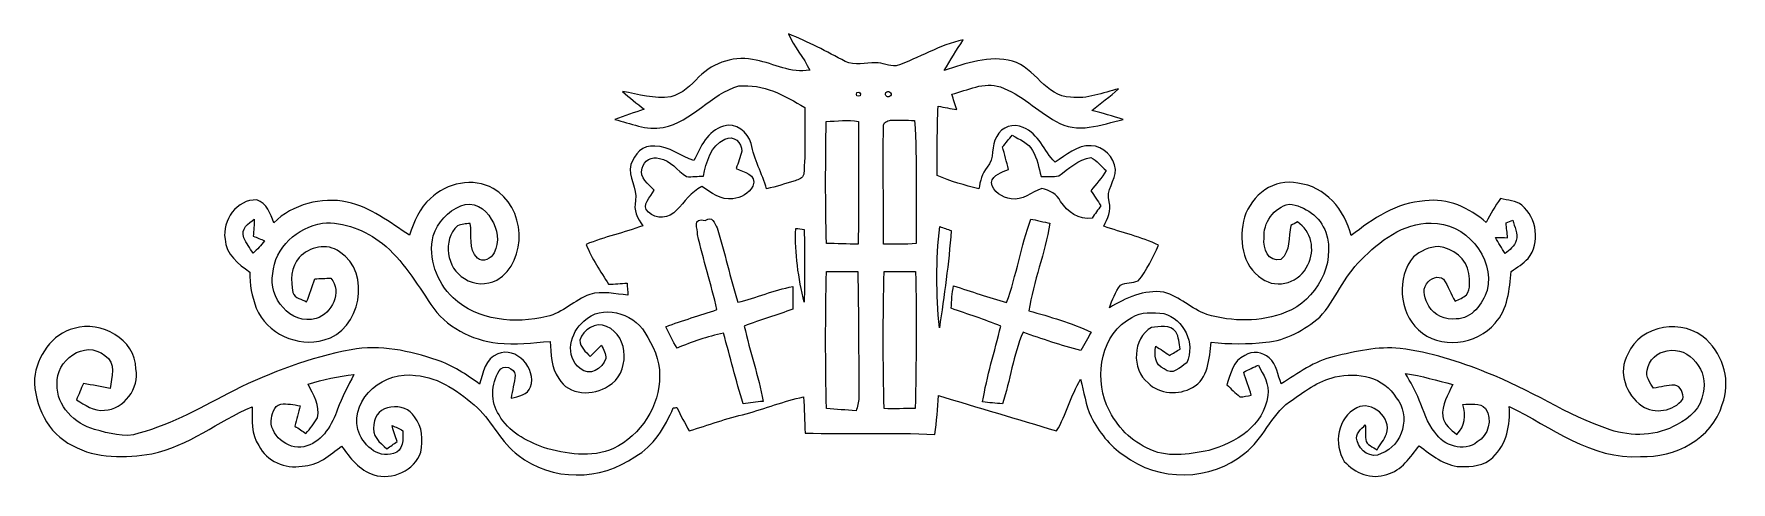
# Model space of a CAD drawing. Header units: centimetres. Extents: x -15.4 to 15.7, y -4.8 to 3.4.
import ezdxf

# ---------------------------------------------------------------- set-up
doc = ezdxf.new("R2010")
doc.units = ezdxf.units.CM
doc.header["$MEASUREMENT"] = 0
doc.layers.add('Layer 1', color=7, linetype='Continuous')

msp = doc.modelspace()

# ---------------------------------------------------------------- linework, layer by layer
at = {"layer": 'Layer 1', "color": 251}
for points, knots in [([(-1.58468, 3.41842), (-1.22273, 3.28119), (-0.88583, 3.08963), (-0.54151, 2.91465), (-0.54151, 2.91465), (-0.3683, 2.82152), (-0.16969, 2.90019), (0.01482, 2.88749), (0.01482, 2.88749), (0.14358, 2.89172), (0.26353, 2.82293), (0.39158, 2.83034), (0.39158, 2.83034), (0.80786, 2.97251), (1.18745, 3.21698), (1.62101, 3.30941), (1.62101, 3.30941), (1.5053, 3.12138), (1.38359, 2.93688), (1.27317, 2.74532), (1.27317, 2.74532), (1.67287, 2.87584), (2.10397, 3.03459), (2.5273, 2.91818), (2.5273, 2.91818), (2.94711, 2.80211), (3.12879, 2.26307), (3.59481, 2.25601), (3.59481, 2.25601), (3.89678, 2.21544), (4.18606, 2.33927), (4.47357, 2.40806), (4.47357, 2.40806), (4.31835, 2.2673), (4.1462, 2.14736), (3.98498, 2.01436), (3.98498, 2.01436), (4.17654, 1.96003), (4.36845, 1.90853), (4.5593, 1.84891), (4.5593, 1.84891), (4.16384, 1.7526), (3.7084, 1.57268), (3.32669, 1.81081), (3.32669, 1.81081), (2.97886, 2.00836), (2.68746, 2.30752), (2.30576, 2.44475), (2.30576, 2.44475), (2.00413, 2.54776), (1.70286, 2.38231), (1.41464, 2.31105), (1.41464, 2.31105), (1.44321, 2.2165), (1.47461, 2.12266), (1.50495, 2.02847), (1.50495, 2.02847), (1.38889, 2.04823), (1.27564, 2.06939), (1.16064, 2.09021), (1.16064, 2.09021), (1.14512, 1.66582), (1.14512, 1.24107), (1.14229, 0.81598), (1.14229, 0.81598), (1.39065, 0.71085), (1.65135, 0.63853), (1.9117, 0.57009), (1.9117, 0.57009), (1.93111, 0.71402), (1.97026, 0.8576), (2.06551, 0.97155), (2.06551, 0.97155), (2.20698, 1.12854), (2.12266, 1.36454), (2.2419, 1.53388), (2.2419, 1.53388), (2.32163, 1.71344), (2.55411, 1.78647), (2.72521, 1.70109), (2.72521, 1.70109), (3.01202, 1.58503), (3.10056, 1.26647), (3.3087, 1.06362), (3.3087, 1.06362), (3.51614, 1.18428), (3.70981, 1.3843), (3.96946, 1.36172), (3.96946, 1.36172), (4.20158, 1.36701), (4.39385, 1.15111), (4.41748, 0.92992), (4.41748, 0.92992), (4.42489, 0.72073), (4.23157, 0.54998), (4.30389, 0.33408), (4.30389, 0.33408), (4.35187, 0.17321), (4.26685, 0.02787), (4.20229, -0.11218), (4.20229, -0.11218), (4.53672, -0.23319), (4.8895, -0.30762), (5.21088, -0.4639), (5.21088, -0.4639), (5.09658, -0.68756), (4.99886, -0.92639), (4.83447, -1.11972), (4.83447, -1.11972), (4.72793, -1.15605), (4.6101, -1.14723), (4.50815, -1.19698), (4.50815, -1.19698), (4.41854, -1.32327), (4.35328, -1.46509), (4.30565, -1.61184), (4.30565, -1.61184), (4.60622, -1.42981), (4.94594, -1.27635), (5.30789, -1.32503), (5.30789, -1.32503), (5.59682, -1.40653), (5.81166, -1.63583), (6.09388, -1.73284), (6.09388, -1.73284), (6.56519, -1.87501), (7.08625, -1.87713), (7.54733, -1.69545), (7.54733, -1.69545), (8.09907, -1.47708), (8.47513, -0.80257), (8.27899, -0.22437), (8.27899, -0.22437), (8.17951, 0.05574), (7.89799, 0.26423), (7.60518, 0.29139), (7.60518, 0.29139), (7.32649, 0.23213), (7.12223, -0.05186), (7.14763, -0.33549), (7.14763, -0.33549), (7.12011, -0.51364), (7.22171, -0.78423), (7.45419, -0.72602), (7.45419, -0.72602), (7.63587, -0.57221), (7.59072, -0.3115), (7.6394, -0.09948), (7.6394, -0.09948), (7.67891, -0.07796), (7.71878, -0.0568), (7.75899, -0.03563), (7.75899, -0.03563), (8.01511, -0.19861), (8.09307, -0.55951), (7.94738, -0.82197), (7.94738, -0.82197), (7.8232, -1.14053), (7.38752, -1.28164), (7.10812, -1.07774), (7.10812, -1.07774), (6.73664, -0.84631), (6.67597, -0.33443), (6.78639, 0.05433), (6.78639, 0.05433), (6.91586, 0.45367), (7.33178, 0.78034), (7.76499, 0.67451), (7.76499, 0.67451), (8.27052, 0.62442), (8.62965, 0.18133), (8.74642, -0.2861), (8.74642, -0.2861), (9.14012, 0.02328), (9.57756, 0.32173), (10.09579, 0.34996), (10.09579, 0.34996), (10.5156, 0.41522), (10.91318, 0.22013), (11.22468, -0.04445), (11.22468, -0.04445), (11.29383, 0.11218), (11.39014, 0.25435), (11.4868, 0.39476), (11.4868, 0.39476), (11.61521, 0.36089), (11.76937, 0.36124), (11.87873, 0.27305), (11.87873, 0.27305), (12.1539, 0.04022), (12.22163, -0.41769), (11.99409, -0.7052), (11.99409, -0.7052), (11.90554, -0.80328), (11.78701, -0.86713), (11.68188, -0.94474), (11.68188, -0.94474), (11.65013, -1.27106), (11.62226, -1.64148), (11.3852, -1.89406), (11.3852, -1.89406), (11.05394, -2.29623), (10.36426, -2.38443), (9.97761, -2.01542), (9.97761, -2.01542), (9.61743, -1.6824), (9.57792, -1.05728), (9.88589, -0.67839), (9.88589, -0.67839), (10.01748, -0.5775), (10.17799, -0.48331), (10.34979, -0.4893), (10.34979, -0.4893), (10.61085, -0.5147), (10.87367, -0.71332), (10.90366, -0.98496), (10.90366, -0.98496), (10.9153, -1.10878), (10.94846, -1.2633), (10.86203, -1.3716), (10.86203, -1.3716), (10.80241, -1.42875), (10.72339, -1.45803), (10.65071, -1.49331), (10.65071, -1.49331), (10.58333, -1.35749), (10.52336, -1.21708), (10.44257, -1.08903), (10.44257, -1.08903), (10.34627, -1.00753), (10.18716, -1.06927), (10.13001, -1.17087), (10.13001, -1.17087), (10.03512, -1.2954), (10.10638, -1.45803), (10.16988, -1.57939), (10.16988, -1.57939), (10.2676, -1.75542), (10.47397, -1.84009), (10.67188, -1.81716), (10.67188, -1.81716), (10.96257, -1.81469), (11.15554, -1.54023), (11.24267, -1.29258), (11.24267, -1.29258), (11.37955, -0.68333), (10.83522, -0.03775), (10.21186, -0.0568), (10.21186, -0.0568), (9.6961, -0.04974), (9.2643, -0.38735), (8.9214, -0.7366), (8.9214, -0.7366), (8.60919, -1.03964), (8.46208, -1.46579), (8.16786, -1.78259), (8.16786, -1.78259), (7.88952, -2.02177), (7.55015, -2.21298), (7.17797, -2.24331), (7.17797, -2.24331), (6.84565, -2.28212), (6.5091, -2.28247), (6.17679, -2.24508), (6.17679, -2.24508), (6.13586, -2.53894), (6.13128, -2.92276), (5.8293, -3.07658), (5.8293, -3.07658), (5.58377, -3.22086), (5.22076, -3.20287), (5.01615, -2.99226), (5.01615, -2.99226), (4.70641, -2.7432), (4.73181, -2.17558), (5.07824, -1.97168), (5.07824, -1.97168), (5.22146, -1.96109), (5.4289, -1.91558), (5.52803, -2.05528), (5.52803, -2.05528), (5.58271, -2.15018), (5.58236, -2.26413), (5.6067, -2.37031), (5.6067, -2.37031), (5.54143, -2.40877), (5.47723, -2.44828), (5.41302, -2.48779), (5.41302, -2.48779), (5.33012, -2.42782), (5.24545, -2.36996), (5.15691, -2.31951), (5.15691, -2.31951), (5.1308, -2.47191), (5.13962, -2.66771), (5.31072, -2.73297), (5.31072, -2.73297), (5.45394, -2.86808), (5.60917, -2.70757), (5.72558, -2.62114), (5.72558, -2.62114), (5.88998, -2.26377), (5.67372, -1.82245), (5.30366, -1.71626), (5.30366, -1.71626), (5.10822, -1.70427), (4.8895, -1.67428), (4.71805, -1.79105), (4.71805, -1.79105), (4.15749, -2.08562), (4.02908, -2.84692), (4.25521, -3.39619), (4.25521, -3.39619), (4.39984, -3.73063), (4.65455, -4.03013), (4.99075, -4.18289), (4.99075, -4.18289), (5.34211, -4.38079), (5.75945, -4.30671), (6.13445, -4.23051), (6.13445, -4.23051), (6.62093, -4.0954), (7.15081, -3.77649), (7.21219, -3.22404), (7.21219, -3.22404), (7.25452, -3.0166), (7.12717, -2.84127), (7.04462, -2.66665), (7.04462, -2.66665), (6.95184, -2.70545), (6.86082, -2.74779), (6.77227, -2.79541), (6.77227, -2.79541), (6.81531, -2.93688), (6.86717, -3.07622), (6.91162, -3.21769), (6.91162, -3.21769), (6.84177, -3.23074), (6.77157, -3.24908), (6.69996, -3.24626), (6.69996, -3.24626), (6.61741, -3.17676), (6.53874, -3.10303), (6.46465, -3.02578), (6.46465, -3.02578), (6.53133, -2.83069), (6.57789, -2.57951), (6.79097, -2.48673), (6.79097, -2.48673), (6.93102, -2.39395), (7.118, -2.42676), (7.24147, -2.53118), (7.24147, -2.53118), (7.3787, -2.6543), (7.39528, -2.84762), (7.46231, -3.01025), (7.46231, -3.01025), (7.7664, -2.81164), (8.0705, -2.59115), (8.42962, -2.50613), (8.42962, -2.50613), (8.82685, -2.41547), (9.23149, -2.31493), (9.64283, -2.36044), (9.64283, -2.36044), (10.1921, -2.42993), (10.72409, -2.59821), (11.23632, -2.80458), (11.23632, -2.80458), (12.01526, -3.09809), (12.70459, -3.59234), (13.49728, -3.85304), (13.49728, -3.85304), (13.89803, -3.98533), (14.35947, -3.97369), (14.72777, -3.75461), (14.72777, -3.75461), (14.95919, -3.64455), (15.17332, -3.44311), (15.20366, -3.17712), (15.20366, -3.17712), (15.31549, -2.79471), (14.96272, -2.30329), (14.54644, -2.40559), (14.54644, -2.40559), (14.36158, -2.42288), (14.20918, -2.57457), (14.17849, -2.75555), (14.17849, -2.75555), (14.14357, -2.88078), (14.23388, -2.98873), (14.29385, -3.08928), (14.29385, -3.08928), (14.42297, -3.06493), (14.55067, -3.03495), (14.68332, -3.03389), (14.68332, -3.03389), (14.80009, -3.05118), (14.84806, -3.18629), (14.8336, -3.29036), (14.8336, -3.29036), (14.66109, -3.51367), (14.31607, -3.56976), (14.08183, -3.41595), (14.08183, -3.41595), (13.78691, -3.20957), (13.63627, -2.79435), (13.82183, -2.46239), (13.82183, -2.46239), (14.0522, -1.91946), (14.85336, -1.79917), (15.26611, -2.19745), (15.26611, -2.19745), (15.58255, -2.49343), (15.71801, -2.9785), (15.55785, -3.38949), (15.55785, -3.38949), (15.36876, -4.01849), (14.68579, -4.37056), (14.05714, -4.34658), (14.05714, -4.34658), (13.14873, -4.40514), (12.41884, -3.79871), (11.64766, -3.42583), (11.64766, -3.42583), (11.66918, -3.75885), (11.60286, -4.12715), (11.34392, -4.35963), (11.34392, -4.35963), (11.18835, -4.51203), (10.95304, -4.53461), (10.74632, -4.53037), (10.74632, -4.53037), (10.44928, -4.51273), (10.22103, -4.31377), (9.99172, -4.14761), (9.99172, -4.14761), (9.82874, -4.35222), (9.67458, -4.60657), (9.40082, -4.67148), (9.40082, -4.67148), (9.12107, -4.77908), (8.80816, -4.64608), (8.61907, -4.43512), (8.61907, -4.43512), (8.41375, -4.1208), (8.49771, -3.62303), (8.84767, -3.44946), (8.84767, -3.44946), (9.12707, -3.308), (9.49325, -3.63432), (9.39236, -3.92677), (9.39236, -3.92677), (9.35426, -4.03437), (9.27629, -4.12256), (9.22091, -4.22134), (9.22091, -4.22134), (9.14717, -4.16595), (9.02088, -4.13632), (9.01206, -4.02872), (9.01206, -4.02872), (9.00289, -3.93947), (9.00924, -3.84951), (9.0043, -3.76026), (9.0043, -3.76026), (8.92986, -3.83822), (8.8078, -3.92959), (8.85366, -4.05306), (8.85366, -4.05306), (8.89564, -4.23757), (9.11049, -4.39561), (9.29675, -4.28801), (9.29675, -4.28801), (9.69469, -4.1469), (9.84321, -3.58916), (9.57368, -3.26566), (9.57368, -3.26566), (9.3539, -2.88255), (8.85437, -2.78624), (8.45397, -2.88325), (8.45397, -2.88325), (8.13506, -2.95028), (7.87153, -3.16054), (7.61012, -3.34186), (7.61012, -3.34186), (7.26652, -3.59057), (7.12964, -4.03084), (6.78991, -4.28413), (6.78991, -4.28413), (6.17608, -4.80095), (5.20136, -4.81365), (4.57094, -4.31835), (4.57094, -4.31835), (4.30671, -4.14973), (4.11515, -3.88902), (3.96946, -3.61597), (3.96946, -3.61597), (3.87174, -3.39654), (3.84034, -3.15489), (3.77543, -2.92559), (3.77543, -2.92559), (3.59939, -3.22827), (3.51719, -3.57434), (3.33834, -3.87526), (3.33834, -3.87526), (2.61761, -3.65301), (1.89159, -3.44946), (1.17228, -3.22404), (1.17228, -3.22404), (1.15076, -3.4611), (1.13841, -3.70064), (1.1049, -3.937), (1.1049, -3.937), (0.3108, -3.89714), (-0.48542, -3.943), (-1.27988, -3.91231), (-1.27988, -3.91231), (-1.2887, -3.69041), (-1.29187, -3.46886), (-1.31022, -3.24803), (-1.31022, -3.24803), (-1.66688, -3.32952), (-2.01048, -3.45899), (-2.36185, -3.55918), (-2.36185, -3.55918), (-2.71533, -3.64384), (-3.05894, -3.76343), (-3.40501, -3.87315), (-3.40501, -3.87315), (-3.48686, -3.73345), (-3.5627, -3.59092), (-3.63255, -3.44523), (-3.63255, -3.44523), (-3.64913, -3.44629), (-3.68265, -3.44805), (-3.69923, -3.44911), (-3.69923, -3.44911), (-3.85092, -3.80083), (-4.05448, -4.15537), (-4.40161, -4.34693), (-4.40161, -4.34693), (-5.02426, -4.79284), (-5.94007, -4.80413), (-6.54403, -4.32118), (-6.54403, -4.32118), (-6.858, -4.08905), (-7.01358, -3.71369), (-7.29544, -3.45052), (-7.29544, -3.45052), (-7.61577, -3.16724), (-7.98477, -2.88431), (-8.42998, -2.85679), (-8.42998, -2.85679), (-8.97537, -2.76296), (-9.6333, -3.25579), (-9.48937, -3.84739), (-9.48937, -3.84739), (-9.40929, -4.11868), (-9.13941, -4.38467), (-8.83532, -4.29013), (-8.83532, -4.29013), (-8.65505, -4.24251), (-8.65364, -4.02096), (-8.66316, -3.87174), (-8.66316, -3.87174), (-8.72243, -3.82729), (-8.79334, -3.80259), (-8.86178, -3.77684), (-8.86178, -3.77684), (-8.83497, -3.87597), (-8.80181, -3.97369), (-8.76829, -4.07106), (-8.76829, -4.07106), (-8.83003, -4.11445), (-8.89212, -4.15749), (-8.95421, -4.20088), (-8.95421, -4.20088), (-9.09038, -4.09258), (-9.24243, -3.95746), (-9.19339, -3.75638), (-9.19339, -3.75638), (-9.18951, -3.38773), (-8.61201, -3.31399), (-8.4515, -3.61809), (-8.4515, -3.61809), (-8.29486, -3.7913), (-8.29557, -4.04566), (-8.33438, -4.2612), (-8.33438, -4.2612), (-8.44338, -4.60622), (-8.86037, -4.7819), (-9.19551, -4.68312), (-9.19551, -4.68312), (-9.45833, -4.59246), (-9.63577, -4.37162), (-9.78782, -4.15114), (-9.78782, -4.15114), (-10.0016, -4.31694), (-10.22244, -4.51767), (-10.51101, -4.51838), (-10.51101, -4.51838), (-10.82358, -4.58153), (-11.16259, -4.43195), (-11.30618, -4.14443), (-11.30618, -4.14443), (-11.45716, -3.93665), (-11.42647, -3.67242), (-11.42859, -3.43217), (-11.42859, -3.43217), (-12.05477, -3.69323), (-12.59593, -4.15325), (-13.27044, -4.29578), (-13.27044, -4.29578), (-13.75234, -4.3688), (-14.28891, -4.39138), (-14.72706, -4.14338), (-14.72706, -4.14338), (-15.18038, -3.91866), (-15.43473, -3.40431), (-15.42415, -2.91006), (-15.42415, -2.91006), (-15.3797, -2.50366), (-15.10841, -2.09232), (-14.69496, -1.99037), (-14.69496, -1.99037), (-14.20389, -1.84679), (-13.5703, -2.1844), (-13.56325, -2.73438), (-13.56325, -2.73438), (-13.49234, -3.08504), (-13.77915, -3.48051), (-14.14216, -3.49532), (-14.14216, -3.49532), (-14.3383, -3.52249), (-14.49529, -3.39055), (-14.65439, -3.30341), (-14.65439, -3.30341), (-14.61311, -3.20146), (-14.57008, -3.10409), (-14.52563, -3.0039), (-14.52563, -3.0039), (-14.36229, -3.03036), (-14.20001, -3.06282), (-14.03703, -3.09245), (-14.03703, -3.09245), (-14.00598, -2.89525), (-13.91532, -2.61267), (-14.13228, -2.48991), (-14.13228, -2.48991), (-14.50199, -2.18193), (-15.04879, -2.58304), (-15.00646, -3.01625), (-15.00646, -3.01625), (-15.02692, -3.42159), (-14.68508, -3.7398), (-14.32101, -3.84881), (-14.32101, -3.84881), (-14.05678, -3.91336), (-13.77738, -4.01108), (-13.5068, -3.91724), (-13.5068, -3.91724), (-12.88803, -3.74544), (-12.32464, -3.429), (-11.76196, -3.12843), (-11.76196, -3.12843), (-11.0811, -2.79224), (-10.36179, -2.52271), (-9.61355, -2.38301), (-9.61355, -2.38301), (-9.07979, -2.27965), (-8.53863, -2.4063), (-8.03275, -2.57387), (-8.03275, -2.57387), (-7.747, -2.66735), (-7.49759, -2.83916), (-7.25523, -3.01237), (-7.25523, -3.01237), (-7.18749, -2.81517), (-7.15081, -2.53929), (-6.92115, -2.46098), (-6.92115, -2.46098), (-6.58072, -2.30964), (-6.20818, -2.73226), (-6.31684, -3.06493), (-6.31684, -3.06493), (-6.37434, -3.20816), (-6.53874, -3.24238), (-6.67279, -3.27342), (-6.67279, -3.27342), (-6.65868, -3.13055), (-6.61, -2.99332), (-6.60329, -2.85009), (-6.60329, -2.85009), (-6.60823, -2.71145), (-6.82166, -2.64336), (-6.89539, -2.77001), (-6.89539, -2.77001), (-7.04462, -3.00743), (-7.05732, -3.34574), (-6.89716, -3.58069), (-6.89716, -3.58069), (-6.72924, -3.88938), (-6.39833, -4.05624), (-6.08259, -4.1783), (-6.08259, -4.1783), (-5.66773, -4.30248), (-5.20629, -4.37303), (-4.7946, -4.19876), (-4.7946, -4.19876), (-4.29824, -3.95252), (-3.94018, -3.41665), (-3.95252, -2.85362), (-3.95252, -2.85362), (-3.93771, -2.56928), (-4.07458, -2.30152), (-4.22063, -2.06657), (-4.22063, -2.06657), (-4.44183, -1.70356), (-5.01156, -1.53494), (-5.33859, -1.85808), (-5.33859, -1.85808), (-5.59082, -2.06304), (-5.70336, -2.5079), (-5.40844, -2.72697), (-5.40844, -2.72697), (-5.24263, -2.88502), (-4.99851, -2.72768), (-4.93642, -2.5467), (-4.93642, -2.5467), (-4.9276, -2.45745), (-4.98334, -2.37737), (-5.01474, -2.29729), (-5.01474, -2.29729), (-5.08459, -2.36714), (-5.15408, -2.43734), (-5.22464, -2.50649), (-5.22464, -2.50649), (-5.30719, -2.42358), (-5.41055, -2.33398), (-5.41196, -2.20768), (-5.41196, -2.20768), (-5.35552, -2.00836), (-5.12057, -1.86161), (-4.92266, -1.95651), (-4.92266, -1.95651), (-4.4958, -2.13325), (-4.49968, -2.82928), (-4.88809, -3.04835), (-4.88809, -3.04835), (-5.16184, -3.23462), (-5.6261, -3.22686), (-5.80037, -2.90865), (-5.80037, -2.90865), (-5.95207, -2.71568), (-5.93196, -2.45886), (-5.96124, -2.23026), (-5.96124, -2.23026), (-6.2805, -2.25672), (-6.60118, -2.28953), (-6.9215, -2.26342), (-6.9215, -2.26342), (-7.40375, -2.20416), (-7.87682, -1.96427), (-8.1474, -1.54975), (-8.1474, -1.54975), (-8.41657, -1.15676), (-8.66069, -0.73272), (-9.03852, -0.43109), (-9.03852, -0.43109), (-9.35179, -0.19121), (-9.73773, -0.02469), (-10.14024, -0.0575), (-10.14024, -0.0575), (-10.59744, -0.13688), (-11.0169, -0.50271), (-11.04865, -0.9839), (-11.04865, -0.9839), (-11.13719, -1.42205), (-10.72727, -1.93851), (-10.2549, -1.80834), (-10.2549, -1.80834), (-9.96174, -1.72191), (-9.77018, -1.3208), (-9.98643, -1.06751), (-9.98643, -1.06751), (-10.08486, -1.07103), (-10.18293, -1.07491), (-10.28065, -1.07915), (-10.28065, -1.07915), (-10.33039, -1.22096), (-10.37519, -1.36419), (-10.42988, -1.5046), (-10.42988, -1.5046), (-10.50043, -1.44745), (-10.65953, -1.44498), (-10.68035, -1.32997), (-10.68035, -1.32997), (-10.72586, -1.11619), (-10.72021, -0.85937), (-10.56428, -0.68933), (-10.56428, -0.68933), (-10.37943, -0.49248), (-10.05593, -0.41451), (-9.82557, -0.5842), (-9.82557, -0.5842), (-9.22549, -0.96555), (-9.43716, -2.03341), (-10.10991, -2.2038), (-10.10991, -2.2038), (-10.59356, -2.34597), (-11.16154, -2.0828), (-11.35415, -1.61713), (-11.35415, -1.61713), (-11.43494, -1.40582), (-11.47833, -1.18145), (-11.46986, -0.95568), (-11.46986, -0.95568), (-11.68224, -0.81104), (-11.9126, -0.629), (-11.92706, -0.35031), (-11.92706, -0.35031), (-11.98351, -0.01235), (-11.70728, 0.387), (-11.34498, 0.36865), (-11.34498, 0.36865), (-11.15801, 0.31856), (-11.09345, 0.11324), (-11.03383, -0.04939), (-11.03383, -0.04939), (-10.68246, 0.28857), (-10.16071, 0.42862), (-9.68551, 0.32949), (-9.68551, 0.32949), (-9.25477, 0.2353), (-8.90094, -0.04304), (-8.5404, -0.28011), (-8.5404, -0.28011), (-8.45785, -0.03563), (-8.35942, 0.22507), (-8.15516, 0.39405), (-8.15516, 0.39405), (-7.86059, 0.68368), (-7.37023, 0.78564), (-7.00334, 0.58032), (-7.00334, 0.58032), (-6.41244, 0.25329), (-6.35106, -0.74577), (-6.93773, -1.10631), (-6.93773, -1.10631), (-7.12364, -1.19733), (-7.35824, -1.19415), (-7.53216, -1.07633), (-7.53216, -1.07633), (-7.85989, -0.88759), (-7.94279, -0.36724), (-7.65986, -0.10654), (-7.65986, -0.10654), (-7.58684, -0.07655), (-7.50746, -0.06985), (-7.42985, -0.06103), (-7.42985, -0.06103), (-7.38399, -0.26882), (-7.4676, -0.54222), (-7.29474, -0.69885), (-7.29474, -0.69885), (-7.19173, -0.79763), (-7.04215, -0.70379), (-6.98571, -0.60008), (-6.98571, -0.60008), (-6.88728, -0.40534), (-6.9215, -0.16193), (-7.0418, 0.01517), (-7.0418, 0.01517), (-7.13564, 0.21343), (-7.38611, 0.35419), (-7.59848, 0.26141), (-7.59848, 0.26141), (-7.83731, 0.16334), (-8.02781, -0.04233), (-8.10507, -0.28928), (-8.10507, -0.28928), (-8.20526, -0.70203), (-8.04192, -1.13912), (-7.74206, -1.42769), (-7.74206, -1.42769), (-7.2898, -1.85279), (-6.60012, -1.91206), (-6.0198, -1.772), (-6.0198, -1.772), (-5.72488, -1.7085), (-5.50968, -1.47144), (-5.23311, -1.36525), (-5.23311, -1.36525), (-5.00451, -1.30104), (-4.7625, -1.35643), (-4.53143, -1.38148), (-4.53143, -1.38148), (-4.53531, -1.32609), (-4.54307, -1.21567), (-4.54731, -1.16029), (-4.54731, -1.16029), (-4.66055, -1.16558), (-4.77238, -1.17369), (-4.88527, -1.1811), (-4.88527, -1.1811), (-5.03484, -0.94368), (-5.19395, -0.70873), (-5.29837, -0.44732), (-5.29837, -0.44732), (-4.9597, -0.30762), (-4.59952, -0.23283), (-4.25697, -0.10407), (-4.25697, -0.10407), (-4.3561, 0.02822), (-4.43406, 0.1838), (-4.39032, 0.35736), (-4.39032, 0.35736), (-4.35928, 0.58385), (-4.53143, 0.79269), (-4.4771, 1.01741), (-4.4771, 1.01741), (-4.41748, 1.20227), (-4.25415, 1.38783), (-4.0386, 1.35714), (-4.0386, 1.35714), (-3.77225, 1.35678), (-3.56164, 1.17263), (-3.31929, 1.09079), (-3.31929, 1.09079), (-3.19969, 1.33985), (-3.06881, 1.64218), (-2.77601, 1.72297), (-2.77601, 1.72297), (-2.55411, 1.79811), (-2.32375, 1.61749), (-2.27083, 1.40476), (-2.27083, 1.40476), (-2.21686, 1.11231), (-2.06834, 0.85407), (-1.98543, 0.57115), (-1.98543, 0.57115), (-1.80975, 0.6163), (-1.63548, 0.6671), (-1.46226, 0.72178), (-1.46226, 0.72178), (-1.39982, 0.74507), (-1.31727, 0.76518), (-1.30422, 0.84279), (-1.30422, 0.84279), (-1.26859, 1.24954), (-1.28799, 1.65806), (-1.28693, 2.06551), (-1.28693, 2.06551), (-1.64571, 2.28918), (-2.05599, 2.50684), (-2.49273, 2.46239), (-2.49273, 2.46239), (-3.01237, 2.31916), (-3.34927, 1.80481), (-3.88655, 1.69898), (-3.88655, 1.69898), (-4.19135, 1.64183), (-4.48416, 1.77694), (-4.77308, 1.84785), (-4.77308, 1.84785), (-4.59634, 1.91946), (-4.41254, 1.97168), (-4.23263, 2.03412), (-4.23263, 2.03412), (-4.36633, 2.14207), (-4.50321, 2.24649), (-4.63021, 2.36149), (-4.63021, 2.36149), (-4.33811, 2.30681), (-4.0453, 2.21968), (-3.74474, 2.26236), (-3.74474, 2.26236), (-3.53272, 2.31881), (-3.37291, 2.47368), (-3.22756, 2.62819), (-3.22756, 2.62819), (-2.96263, 2.90442), (-2.54776, 3.02824), (-2.17523, 2.93546), (-2.17523, 2.93546), (-1.84891, 2.87408), (-1.53635, 2.68993), (-1.19451, 2.75343), (-1.19451, 2.75343), (-1.30281, 2.98803), (-1.48343, 3.18029), (-1.58468, 3.41842), (-1.58468, 3.41842), (-1.58468, 3.41842), (-1.58468, 3.41842), (-1.58468, 3.41842)], [0, 0, 0, 0, 0.004, 0.004, 0.004, 0.004, 0.008, 0.008, 0.008, 0.008, 0.012, 0.012, 0.012, 0.012, 0.016, 0.016, 0.016, 0.016, 0.02, 0.02, 0.02, 0.02, 0.024, 0.024, 0.024, 0.024, 0.028, 0.028, 0.028, 0.028, 0.032, 0.032, 0.032, 0.032, 0.036, 0.036, 0.036, 0.036, 0.04, 0.04, 0.04, 0.04, 0.044, 0.044, 0.044, 0.044, 0.048, 0.048, 0.048, 0.048, 0.052, 0.052, 0.052, 0.052, 0.056, 0.056, 0.056, 0.056, 0.06, 0.06, 0.06, 0.06, 0.064, 0.064, 0.064, 0.064, 0.068, 0.068, 0.068, 0.068, 0.072, 0.072, 0.072, 0.072, 0.076, 0.076, 0.076, 0.076, 0.08, 0.08, 0.08, 0.08, 0.084, 0.084, 0.084, 0.084, 0.088, 0.088, 0.088, 0.088, 0.092, 0.092, 0.092, 0.092, 0.096, 0.096, 0.096, 0.096, 0.1, 0.1, 0.1, 0.1, 0.104, 0.104, 0.104, 0.104, 0.108, 0.108, 0.108, 0.108, 0.112, 0.112, 0.112, 0.112, 0.116, 0.116, 0.116, 0.116, 0.12, 0.12, 0.12, 0.12, 0.124, 0.124, 0.124, 0.124, 0.128, 0.128, 0.128, 0.128, 0.132, 0.132, 0.132, 0.132, 0.136, 0.136, 0.136, 0.136, 0.14, 0.14, 0.14, 0.14, 0.144, 0.144, 0.144, 0.144, 0.148, 0.148, 0.148, 0.148, 0.152, 0.152, 0.152, 0.152, 0.156, 0.156, 0.156, 0.156, 0.16, 0.16, 0.16, 0.16, 0.164, 0.164, 0.164, 0.164, 0.168, 0.168, 0.168, 0.168, 0.172, 0.172, 0.172, 0.172, 0.176, 0.176, 0.176, 0.176, 0.18, 0.18, 0.18, 0.18, 0.184, 0.184, 0.184, 0.184, 0.188, 0.188, 0.188, 0.188, 0.192, 0.192, 0.192, 0.192, 0.196, 0.196, 0.196, 0.196, 0.2, 0.2, 0.2, 0.2, 0.204, 0.204, 0.204, 0.204, 0.208, 0.208, 0.208, 0.208, 0.212, 0.212, 0.212, 0.212, 0.216, 0.216, 0.216, 0.216, 0.22, 0.22, 0.22, 0.22, 0.224, 0.224, 0.224, 0.224, 0.228, 0.228, 0.228, 0.228, 0.232, 0.232, 0.232, 0.232, 0.236, 0.236, 0.236, 0.236, 0.24, 0.24, 0.24, 0.24, 0.244, 0.244, 0.244, 0.244, 0.248, 0.248, 0.248, 0.248, 0.252, 0.252, 0.252, 0.252, 0.256, 0.256, 0.256, 0.256, 0.26, 0.26, 0.26, 0.26, 0.264, 0.264, 0.264, 0.264, 0.268, 0.268, 0.268, 0.268, 0.272, 0.272, 0.272, 0.272, 0.276, 0.276, 0.276, 0.276, 0.28, 0.28, 0.28, 0.28, 0.284, 0.284, 0.284, 0.284, 0.288, 0.288, 0.288, 0.288, 0.292, 0.292, 0.292, 0.292, 0.296, 0.296, 0.296, 0.296, 0.3, 0.3, 0.3, 0.3, 0.304, 0.304, 0.304, 0.304, 0.308, 0.308, 0.308, 0.308, 0.312, 0.312, 0.312, 0.312, 0.316, 0.316, 0.316, 0.316, 0.32, 0.32, 0.32, 0.32, 0.324, 0.324, 0.324, 0.324, 0.328, 0.328, 0.328, 0.328, 0.332, 0.332, 0.332, 0.332, 0.336, 0.336, 0.336, 0.336, 0.34, 0.34, 0.34, 0.34, 0.344, 0.344, 0.344, 0.344, 0.348, 0.348, 0.348, 0.348, 0.352, 0.352, 0.352, 0.352, 0.356, 0.356, 0.356, 0.356, 0.36, 0.36, 0.36, 0.36, 0.364, 0.364, 0.364, 0.364, 0.368, 0.368, 0.368, 0.368, 0.372, 0.372, 0.372, 0.372, 0.376, 0.376, 0.376, 0.376, 0.38, 0.38, 0.38, 0.38, 0.384, 0.384, 0.384, 0.384, 0.388, 0.388, 0.388, 0.388, 0.392, 0.392, 0.392, 0.392, 0.396, 0.396, 0.396, 0.396, 0.4, 0.4, 0.4, 0.4, 0.404, 0.404, 0.404, 0.404, 0.408, 0.408, 0.408, 0.408, 0.412, 0.412, 0.412, 0.412, 0.416, 0.416, 0.416, 0.416, 0.42, 0.42, 0.42, 0.42, 0.424, 0.424, 0.424, 0.424, 0.428, 0.428, 0.428, 0.428, 0.432, 0.432, 0.432, 0.432, 0.436, 0.436, 0.436, 0.436, 0.44, 0.44, 0.44, 0.44, 0.444, 0.444, 0.444, 0.444, 0.448, 0.448, 0.448, 0.448, 0.452, 0.452, 0.452, 0.452, 0.456, 0.456, 0.456, 0.456, 0.46, 0.46, 0.46, 0.46, 0.464, 0.464, 0.464, 0.464, 0.468, 0.468, 0.468, 0.468, 0.472, 0.472, 0.472, 0.472, 0.476, 0.476, 0.476, 0.476, 0.48, 0.48, 0.48, 0.48, 0.484, 0.484, 0.484, 0.484, 0.488, 0.488, 0.488, 0.488, 0.492, 0.492, 0.492, 0.492, 0.496, 0.496, 0.496, 0.496, 0.5, 0.5, 0.5, 0.5, 0.504, 0.504, 0.504, 0.504, 0.508, 0.508, 0.508, 0.508, 0.512, 0.512, 0.512, 0.512, 0.516, 0.516, 0.516, 0.516, 0.52, 0.52, 0.52, 0.52, 0.524, 0.524, 0.524, 0.524, 0.528, 0.528, 0.528, 0.528, 0.532, 0.532, 0.532, 0.532, 0.536, 0.536, 0.536, 0.536, 0.54, 0.54, 0.54, 0.54, 0.544, 0.544, 0.544, 0.544, 0.548, 0.548, 0.548, 0.548, 0.552, 0.552, 0.552, 0.552, 0.556, 0.556, 0.556, 0.556, 0.56, 0.56, 0.56, 0.56, 0.564, 0.564, 0.564, 0.564, 0.568, 0.568, 0.568, 0.568, 0.572, 0.572, 0.572, 0.572, 0.576, 0.576, 0.576, 0.576, 0.58, 0.58, 0.58, 0.58, 0.584, 0.584, 0.584, 0.584, 0.588, 0.588, 0.588, 0.588, 0.592, 0.592, 0.592, 0.592, 0.596, 0.596, 0.596, 0.596, 0.6, 0.6, 0.6, 0.6, 0.604, 0.604, 0.604, 0.604, 0.608, 0.608, 0.608, 0.608, 0.612, 0.612, 0.612, 0.612, 0.616, 0.616, 0.616, 0.616, 0.62, 0.62, 0.62, 0.62, 0.624, 0.624, 0.624, 0.624, 0.628, 0.628, 0.628, 0.628, 0.632, 0.632, 0.632, 0.632, 0.636, 0.636, 0.636, 0.636, 0.64, 0.64, 0.64, 0.64, 0.644, 0.644, 0.644, 0.644, 0.648, 0.648, 0.648, 0.648, 0.652, 0.652, 0.652, 0.652, 0.656, 0.656, 0.656, 0.656, 0.66, 0.66, 0.66, 0.66, 0.664, 0.664, 0.664, 0.664, 0.668, 0.668, 0.668, 0.668, 0.672, 0.672, 0.672, 0.672, 0.676, 0.676, 0.676, 0.676, 0.68, 0.68, 0.68, 0.68, 0.684, 0.684, 0.684, 0.684, 0.688, 0.688, 0.688, 0.688, 0.692, 0.692, 0.692, 0.692, 0.696, 0.696, 0.696, 0.696, 0.7, 0.7, 0.7, 0.7, 0.704, 0.704, 0.704, 0.704, 0.708, 0.708, 0.708, 0.708, 0.712, 0.712, 0.712, 0.712, 0.716, 0.716, 0.716, 0.716, 0.72, 0.72, 0.72, 0.72, 0.724, 0.724, 0.724, 0.724, 0.728, 0.728, 0.728, 0.728, 0.732, 0.732, 0.732, 0.732, 0.736, 0.736, 0.736, 0.736, 0.74, 0.74, 0.74, 0.74, 0.744, 0.744, 0.744, 0.744, 0.748, 0.748, 0.748, 0.748, 0.752, 0.752, 0.752, 0.752, 0.756, 0.756, 0.756, 0.756, 0.76, 0.76, 0.76, 0.76, 0.764, 0.764, 0.764, 0.764, 0.768, 0.768, 0.768, 0.768, 0.772, 0.772, 0.772, 0.772, 0.776, 0.776, 0.776, 0.776, 0.78, 0.78, 0.78, 0.78, 0.784, 0.784, 0.784, 0.784, 0.788, 0.788, 0.788, 0.788, 0.792, 0.792, 0.792, 0.792, 0.796, 0.796, 0.796, 0.796, 0.8, 0.8, 0.8, 0.8, 0.804, 0.804, 0.804, 0.804, 0.808, 0.808, 0.808, 0.808, 0.812, 0.812, 0.812, 0.812, 0.816, 0.816, 0.816, 0.816, 0.82, 0.82, 0.82, 0.82, 0.824, 0.824, 0.824, 0.824, 0.828, 0.828, 0.828, 0.828, 0.832, 0.832, 0.832, 0.832, 0.836, 0.836, 0.836, 0.836, 0.84, 0.84, 0.84, 0.84, 0.844, 0.844, 0.844, 0.844, 0.848, 0.848, 0.848, 0.848, 0.852, 0.852, 0.852, 0.852, 0.856, 0.856, 0.856, 0.856, 0.86, 0.86, 0.86, 0.86, 0.864, 0.864, 0.864, 0.864, 0.868, 0.868, 0.868, 0.868, 0.872, 0.872, 0.872, 0.872, 0.876, 0.876, 0.876, 0.876, 0.88, 0.88, 0.88, 0.88, 0.884, 0.884, 0.884, 0.884, 0.888, 0.888, 0.888, 0.888, 0.892, 0.892, 0.892, 0.892, 0.896, 0.896, 0.896, 0.896, 0.9, 0.9, 0.9, 0.9, 0.904, 0.904, 0.904, 0.904, 0.908, 0.908, 0.908, 0.908, 0.912, 0.912, 0.912, 0.912, 0.916, 0.916, 0.916, 0.916, 0.92, 0.92, 0.92, 0.92, 0.924, 0.924, 0.924, 0.924, 0.928, 0.928, 0.928, 0.928, 0.932, 0.932, 0.932, 0.932, 0.936, 0.936, 0.936, 0.936, 0.94, 0.94, 0.94, 0.94, 0.944, 0.944, 0.944, 0.944, 0.948, 0.948, 0.948, 0.948, 0.952, 0.952, 0.952, 0.952, 0.956, 0.956, 0.956, 0.956, 0.96, 0.96, 0.96, 0.96, 0.964, 0.964, 0.964, 0.964, 0.968, 0.968, 0.968, 0.968, 0.972, 0.972, 0.972, 0.972, 0.976, 0.976, 0.976, 0.976, 0.98, 0.98, 0.98, 0.98, 0.984, 0.984, 0.984, 0.984, 0.988, 0.988, 0.988, 0.988, 0.992, 0.992, 0.992, 0.992, 1, 1, 1, 1]), ([(-0.32914, 2.33997), (-0.34784, 2.28282), (-0.32808, 2.26307), (-0.27058, 2.28141), (-0.27058, 2.28141), (-0.25224, 2.33892), (-0.27199, 2.35867), (-0.32914, 2.33997), (-0.32914, 2.33997), (-0.32914, 2.33997), (-0.32914, 2.33997), (-0.32914, 2.33997)], [0, 0, 0, 0, 0.25, 0.25, 0.25, 0.25, 0.5, 0.5, 0.5, 0.5, 1, 1, 1, 1]), ([(0.20532, 2.33962), (0.16404, 2.28812), (0.25329, 2.22991), (0.28857, 2.28177), (0.28857, 2.28177), (0.32949, 2.33362), (0.24024, 2.39183), (0.20532, 2.33962), (0.20532, 2.33962), (0.20532, 2.33962), (0.20532, 2.33962), (0.20532, 2.33962)], [0, 0, 0, 0, 0.25, 0.25, 0.25, 0.25, 0.5, 0.5, 0.5, 0.5, 1, 1, 1, 1]), ([(-2.75273, 1.48237), (-3.01696, 1.37054), (-3.09351, 1.06045), (-3.1436, 0.80645), (-3.1436, 0.80645), (-3.24838, 0.8061), (-3.35351, 0.78916), (-3.45793, 0.79834), (-3.45793, 0.79834), (-3.6262, 0.90417), (-3.74297, 1.10067), (-3.95464, 1.13171), (-3.95464, 1.13171), (-4.0894, 1.17722), (-4.24321, 1.08903), (-4.27038, 0.94968), (-4.27038, 0.94968), (-4.33176, 0.77435), (-4.14867, 0.65934), (-4.04954, 0.54575), (-4.04954, 0.54575), (-4.1148, 0.42968), (-4.29824, 0.26917), (-4.15678, 0.14676), (-4.15678, 0.14676), (-4.02061, -0.00423), (-3.76484, 0.03457), (-3.63714, 0.17921), (-3.63714, 0.17921), (-3.49285, 0.33479), (-3.3715, 0.51647), (-3.17535, 0.61348), (-3.17535, 0.61348), (-3.00214, 0.51294), (-2.82681, 0.35419), (-2.60738, 0.39158), (-2.60738, 0.39158), (-2.45639, 0.40005), (-2.31352, 0.48966), (-2.23732, 0.62018), (-2.23732, 0.62018), (-2.15547, 0.84102), (-2.41618, 0.87877), (-2.54423, 0.94791), (-2.54423, 0.94791), (-2.51001, 1.05269), (-2.46309, 1.15394), (-2.44228, 1.26224), (-2.44228, 1.26224), (-2.42888, 1.4157), (-2.59327, 1.57445), (-2.75273, 1.48237), (-2.75273, 1.48237), (-2.75273, 1.48237), (-2.75273, 1.48237), (-2.75273, 1.48237)], [0, 0, 0, 0, 0.06666667, 0.06666667, 0.06666667, 0.06666667, 0.13333333, 0.13333333, 0.13333333, 0.13333333, 0.2, 0.2, 0.2, 0.2, 0.26666667, 0.26666667, 0.26666667, 0.26666667, 0.33333333, 0.33333333, 0.33333333, 0.33333333, 0.4, 0.4, 0.4, 0.4, 0.46666667, 0.46666667, 0.46666667, 0.46666667, 0.53333333, 0.53333333, 0.53333333, 0.53333333, 0.6, 0.6, 0.6, 0.6, 0.66666667, 0.66666667, 0.66666667, 0.66666667, 0.73333333, 0.73333333, 0.73333333, 0.73333333, 0.8, 0.8, 0.8, 0.8, 0.86666667, 0.86666667, 0.86666667, 0.86666667, 1, 1, 1, 1]), ([(-0.89112, 1.81046), (-0.90523, 1.06433), (-0.90664, 0.3175), (-0.88829, -0.42863), (-0.88829, -0.42863), (-0.69462, -0.43462), (-0.50059, -0.44027), (-0.30621, -0.44521), (-0.30621, -0.44521), (-0.28258, 0.30621), (-0.30939, 1.05869), (-0.29704, 1.81046), (-0.29704, 1.81046), (-0.49389, 1.84326), (-0.69391, 1.81928), (-0.89112, 1.81046), (-0.89112, 1.81046), (-0.89112, 1.81046), (-0.89112, 1.81046), (-0.89112, 1.81046)], [0, 0, 0, 0, 0.16666667, 0.16666667, 0.16666667, 0.16666667, 0.33333333, 0.33333333, 0.33333333, 0.33333333, 0.5, 0.5, 0.5, 0.5, 0.66666667, 0.66666667, 0.66666667, 0.66666667, 1, 1, 1, 1]), ([(0.16016, 1.71274), (0.14464, 0.99378), (0.16545, 0.27446), (0.1591, -0.44485), (0.1591, -0.44485), (0.35878, -0.44168), (0.56021, -0.45261), (0.75918, -0.42968), (0.75918, -0.42968), (0.75389, 0.32279), (0.77929, 1.07597), (0.7306, 1.82739), (0.7306, 1.82739), (0.5842, 1.83339), (0.43744, 1.84044), (0.29139, 1.83233), (0.29139, 1.83233), (0.22825, 1.82527), (0.14711, 1.78964), (0.16016, 1.71274), (0.16016, 1.71274), (0.16016, 1.71274), (0.16016, 1.71274), (0.16016, 1.71274)], [0, 0, 0, 0, 0.14285714, 0.14285714, 0.14285714, 0.14285714, 0.28571429, 0.28571429, 0.28571429, 0.28571429, 0.42857143, 0.42857143, 0.42857143, 0.42857143, 0.57142857, 0.57142857, 0.57142857, 0.57142857, 0.71428571, 0.71428571, 0.71428571, 0.71428571, 1, 1, 1, 1]), ([(2.34597, 1.34444), (2.37913, 1.20544), (2.42041, 1.06821), (2.45357, 0.92886), (2.45357, 0.92886), (2.33645, 0.87524), (2.16676, 0.83855), (2.14136, 0.68897), (2.14136, 0.68897), (2.1657, 0.51541), (2.34033, 0.41381), (2.50084, 0.38806), (2.50084, 0.38806), (2.71321, 0.35595), (2.87831, 0.51047), (3.06352, 0.57785), (3.06352, 0.57785), (3.20534, 0.54716), (3.34363, 0.47978), (3.41207, 0.34219), (3.41207, 0.34219), (3.53942, 0.14429), (3.74333, 0.00176), (3.98992, 0.03528), (3.98992, 0.03528), (4.04213, 0.11218), (4.09681, 0.18803), (4.15114, 0.26353), (4.15114, 0.26353), (4.0894, 0.35525), (4.02731, 0.44662), (3.96628, 0.53799), (3.96628, 0.53799), (4.06576, 0.65758), (4.16736, 0.77576), (4.24744, 0.90981), (4.24744, 0.90981), (4.15325, 0.98954), (4.0767, 1.08973), (3.9684, 1.1497), (3.9684, 1.1497), (3.73486, 1.10702), (3.55635, 0.95003), (3.37679, 0.80927), (3.37679, 0.80927), (3.27025, 0.78916), (3.15983, 0.80574), (3.05188, 0.79904), (3.05188, 0.79904), (3.0099, 0.96132), (2.98238, 1.12995), (2.89772, 1.27635), (2.89772, 1.27635), (2.82222, 1.42169), (2.65289, 1.47426), (2.52483, 1.55928), (2.52483, 1.55928), (2.46451, 1.48837), (2.40559, 1.41605), (2.34597, 1.34444), (2.34597, 1.34444), (2.34597, 1.34444), (2.34597, 1.34444), (2.34597, 1.34444)], [0, 0, 0, 0, 0.05882353, 0.05882353, 0.05882353, 0.05882353, 0.11764706, 0.11764706, 0.11764706, 0.11764706, 0.17647059, 0.17647059, 0.17647059, 0.17647059, 0.23529412, 0.23529412, 0.23529412, 0.23529412, 0.29411765, 0.29411765, 0.29411765, 0.29411765, 0.35294118, 0.35294118, 0.35294118, 0.35294118, 0.41176471, 0.41176471, 0.41176471, 0.41176471, 0.47058824, 0.47058824, 0.47058824, 0.47058824, 0.52941176, 0.52941176, 0.52941176, 0.52941176, 0.58823529, 0.58823529, 0.58823529, 0.58823529, 0.64705882, 0.64705882, 0.64705882, 0.64705882, 0.70588235, 0.70588235, 0.70588235, 0.70588235, 0.76470588, 0.76470588, 0.76470588, 0.76470588, 0.82352941, 0.82352941, 0.82352941, 0.82352941, 0.88235294, 0.88235294, 0.88235294, 0.88235294, 1, 1, 1, 1]), ([(-11.57993, -0.32561), (-11.53478, -0.42545), (-11.47339, -0.51788), (-11.41236, -0.60925), (-11.41236, -0.60925), (-11.33475, -0.5401), (-11.26243, -0.46496), (-11.20105, -0.38065), (-11.20105, -0.38065), (-11.27019, -0.35207), (-11.33934, -0.32491), (-11.40813, -0.29704), (-11.40813, -0.29704), (-11.40001, -0.19226), (-11.39261, -0.08678), (-11.38978, 0.01799), (-11.38978, 0.01799), (-11.49773, -0.06209), (-11.64308, -0.16087), (-11.57993, -0.32561), (-11.57993, -0.32561), (-11.57993, -0.32561), (-11.57993, -0.32561), (-11.57993, -0.32561)], [0, 0, 0, 0, 0.14285714, 0.14285714, 0.14285714, 0.14285714, 0.28571429, 0.28571429, 0.28571429, 0.28571429, 0.42857143, 0.42857143, 0.42857143, 0.42857143, 0.57142857, 0.57142857, 0.57142857, 0.57142857, 0.71428571, 0.71428571, 0.71428571, 0.71428571, 1, 1, 1, 1]), ([(-3.11115, -0.01094), (-3.36303, 0.05997), (-3.24697, -0.16898), (-3.25191, -0.26317), (-3.25191, -0.26317), (-3.15383, -0.72884), (-2.99967, -1.18075), (-2.89772, -1.64571), (-2.89772, -1.64571), (-3.21063, -1.75189), (-3.52884, -1.84291), (-3.83716, -1.9618), (-3.83716, -1.9618), (-3.77366, -2.09479), (-3.71122, -2.22885), (-3.63044, -2.35268), (-3.63044, -2.35268), (-3.35456, -2.23979), (-3.07234, -2.13607), (-2.77848, -2.07998), (-2.77848, -2.07998), (-2.65359, -2.51001), (-2.54811, -2.94534), (-2.419, -3.37397), (-2.419, -3.37397), (-2.29694, -3.35915), (-2.17346, -3.34539), (-2.0507, -3.33093), (-2.0507, -3.33093), (-2.13431, -2.86314), (-2.29094, -2.41371), (-2.39501, -1.95086), (-2.39501, -1.95086), (-2.10432, -1.82633), (-1.79564, -1.75154), (-1.50178, -1.63477), (-1.50178, -1.63477), (-1.50248, -1.53211), (-1.5046, -1.32644), (-1.50566, -1.22343), (-1.50566, -1.22343), (-1.85103, -1.28305), (-2.17382, -1.42946), (-2.51389, -1.5113), (-2.51389, -1.5113), (-2.65465, -1.05939), (-2.7499, -0.59443), (-2.89525, -0.14393), (-2.89525, -0.14393), (-2.9337, -0.06279), (-2.98485, 0.0949), (-3.11115, -0.01094), (-3.11115, -0.01094), (-3.11115, -0.01094), (-3.11115, -0.01094), (-3.11115, -0.01094)], [0, 0, 0, 0, 0.06666667, 0.06666667, 0.06666667, 0.06666667, 0.13333333, 0.13333333, 0.13333333, 0.13333333, 0.2, 0.2, 0.2, 0.2, 0.26666667, 0.26666667, 0.26666667, 0.26666667, 0.33333333, 0.33333333, 0.33333333, 0.33333333, 0.4, 0.4, 0.4, 0.4, 0.46666667, 0.46666667, 0.46666667, 0.46666667, 0.53333333, 0.53333333, 0.53333333, 0.53333333, 0.6, 0.6, 0.6, 0.6, 0.66666667, 0.66666667, 0.66666667, 0.66666667, 0.73333333, 0.73333333, 0.73333333, 0.73333333, 0.8, 0.8, 0.8, 0.8, 0.86666667, 0.86666667, 0.86666667, 0.86666667, 1, 1, 1, 1]), ([(2.86526, 0.0187), (2.68252, -0.48225), (2.60174, -1.01459), (2.42006, -1.51553), (2.42006, -1.51553), (2.09162, -1.42628), (1.77094, -1.31163), (1.44674, -1.20932), (1.44674, -1.20932), (1.41711, -1.34444), (1.41005, -1.48237), (1.403, -1.62031), (1.403, -1.62031), (1.70639, -1.73073), (2.01612, -1.82316), (2.31316, -1.95121), (2.31316, -1.95121), (2.19957, -2.413), (2.05705, -2.86879), (1.97873, -3.33939), (1.97873, -3.33939), (2.09973, -3.35527), (2.21932, -3.3655), (2.34209, -3.37679), (2.34209, -3.37679), (2.4892, -2.94464), (2.53753, -2.4825), (2.72097, -2.06269), (2.72097, -2.06269), (3.07164, -2.18369), (3.42194, -2.3054), (3.78178, -2.39818), (3.78178, -2.39818), (3.84528, -2.28353), (3.91019, -2.17064), (3.97475, -2.05705), (3.97475, -2.05705), (3.60574, -1.89054), (3.21769, -1.77377), (2.82751, -1.6697), (2.82751, -1.6697), (2.91359, -1.1236), (3.12808, -0.60607), (3.21028, -0.05997), (3.21028, -0.05997), (3.1242, -0.04022), (2.95169, -0.00106), (2.86526, 0.0187), (2.86526, 0.0187), (2.86526, 0.0187), (2.86526, 0.0187), (2.86526, 0.0187)], [0, 0, 0, 0, 0.07142857, 0.07142857, 0.07142857, 0.07142857, 0.14285714, 0.14285714, 0.14285714, 0.14285714, 0.21428571, 0.21428571, 0.21428571, 0.21428571, 0.28571429, 0.28571429, 0.28571429, 0.28571429, 0.35714286, 0.35714286, 0.35714286, 0.35714286, 0.42857143, 0.42857143, 0.42857143, 0.42857143, 0.5, 0.5, 0.5, 0.5, 0.57142857, 0.57142857, 0.57142857, 0.57142857, 0.64285714, 0.64285714, 0.64285714, 0.64285714, 0.71428571, 0.71428571, 0.71428571, 0.71428571, 0.78571429, 0.78571429, 0.78571429, 0.78571429, 0.85714286, 0.85714286, 0.85714286, 0.85714286, 1, 1, 1, 1]), ([(-1.44956, -0.15346), (-1.47426, -0.61101), (-1.40053, -1.06645), (-1.29646, -1.51024), (-1.29646, -1.51024), (-1.28517, -1.06468), (-1.28623, -0.61877), (-1.29646, -0.17357), (-1.29646, -0.17357), (-1.34761, -0.16651), (-1.39876, -0.15981), (-1.44956, -0.15346), (-1.44956, -0.15346), (-1.44956, -0.15346), (-1.44956, -0.15346), (-1.44956, -0.15346)], [0, 0, 0, 0, 0.2, 0.2, 0.2, 0.2, 0.4, 0.4, 0.4, 0.4, 0.6, 0.6, 0.6, 0.6, 1, 1, 1, 1]), ([(1.1938, -0.11889), (1.11725, -0.7366), (1.12712, -1.36313), (1.18533, -1.98191), (1.18533, -1.98191), (1.27247, -1.38889), (1.35996, -0.79304), (1.403, -0.19473), (1.403, -0.19473), (1.33315, -0.16933), (1.2633, -0.14429), (1.1938, -0.11889), (1.1938, -0.11889), (1.1938, -0.11889), (1.1938, -0.11889), (1.1938, -0.11889)], [0, 0, 0, 0, 0.2, 0.2, 0.2, 0.2, 0.4, 0.4, 0.4, 0.4, 0.6, 0.6, 0.6, 0.6, 1, 1, 1, 1]), ([(11.58734, -0.05468), (11.59757, -0.14464), (11.60815, -0.23424), (11.61662, -0.3242), (11.61662, -0.3242), (11.54183, -0.3242), (11.46775, -0.32314), (11.39366, -0.32209), (11.39366, -0.32209), (11.44976, -0.42192), (11.50937, -0.51894), (11.57005, -0.61736), (11.57005, -0.61736), (11.64978, -0.54892), (11.74291, -0.48189), (11.77431, -0.37571), (11.77431, -0.37571), (11.82052, -0.24941), (11.73621, -0.12312), (11.71293, -0.00141), (11.71293, -0.00141), (11.67059, -0.0187), (11.62897, -0.03669), (11.58734, -0.05468), (11.58734, -0.05468), (11.58734, -0.05468), (11.58734, -0.05468), (11.58734, -0.05468)], [0, 0, 0, 0, 0.125, 0.125, 0.125, 0.125, 0.25, 0.25, 0.25, 0.25, 0.375, 0.375, 0.375, 0.375, 0.5, 0.5, 0.5, 0.5, 0.625, 0.625, 0.625, 0.625, 0.75, 0.75, 0.75, 0.75, 1, 1, 1, 1]), ([(-0.88829, -0.94509), (-0.90664, -1.78364), (-0.90699, -2.62326), (-0.88829, -3.46216), (-0.88829, -3.46216), (-0.70697, -3.47698), (-0.52599, -3.48968), (-0.34466, -3.50696), (-0.34466, -3.50696), (-0.31997, -3.42865), (-0.29281, -3.34927), (-0.29457, -3.26637), (-0.29457, -3.26637), (-0.29528, -2.49238), (-0.29669, -1.71838), (-0.3108, -0.94474), (-0.3108, -0.94474), (-0.50377, -0.94262), (-0.69603, -0.94262), (-0.88829, -0.94509), (-0.88829, -0.94509), (-0.88829, -0.94509), (-0.88829, -0.94509), (-0.88829, -0.94509)], [0, 0, 0, 0, 0.14285714, 0.14285714, 0.14285714, 0.14285714, 0.28571429, 0.28571429, 0.28571429, 0.28571429, 0.42857143, 0.42857143, 0.42857143, 0.42857143, 0.57142857, 0.57142857, 0.57142857, 0.57142857, 0.71428571, 0.71428571, 0.71428571, 0.71428571, 1, 1, 1, 1]), ([(0.17004, -0.94509), (0.15134, -1.7847), (0.15134, -2.62502), (0.17004, -3.46498), (0.17004, -3.46498), (0.36089, -3.46604), (0.5521, -3.46534), (0.74366, -3.46322), (0.74366, -3.46322), (0.76059, -2.62396), (0.76976, -1.784), (0.74718, -0.94474), (0.74718, -0.94474), (0.55457, -0.94262), (0.3623, -0.94262), (0.17004, -0.94509), (0.17004, -0.94509), (0.17004, -0.94509), (0.17004, -0.94509), (0.17004, -0.94509)], [0, 0, 0, 0, 0.16666667, 0.16666667, 0.16666667, 0.16666667, 0.33333333, 0.33333333, 0.33333333, 0.33333333, 0.5, 0.5, 0.5, 0.5, 0.66666667, 0.66666667, 0.66666667, 0.66666667, 1, 1, 1, 1]), ([(-10.40377, -3.01237), (-10.31099, -3.20675), (-10.17552, -3.40572), (-10.22985, -3.63361), (-10.22985, -3.63361), (-10.28665, -3.73803), (-10.36638, -3.8287), (-10.44187, -3.92077), (-10.44187, -3.92077), (-10.50925, -3.87597), (-10.57628, -3.83117), (-10.64366, -3.78636), (-10.64366, -3.78636), (-10.61367, -3.66183), (-10.5791, -3.53871), (-10.54982, -3.41454), (-10.54982, -3.41454), (-10.66624, -3.38737), (-10.78618, -3.37256), (-10.90577, -3.37996), (-10.90577, -3.37996), (-11.03595, -3.41771), (-11.06593, -3.57434), (-11.08322, -3.69076), (-11.08322, -3.69076), (-11.07863, -3.99768), (-10.71633, -4.25803), (-10.42388, -4.14726), (-10.42388, -4.14726), (-10.12472, -4.05765), (-9.96421, -3.74826), (-9.86014, -3.47698), (-9.86014, -3.47698), (-9.78182, -3.25332), (-9.66294, -3.048), (-9.56204, -2.83457), (-9.56204, -2.83457), (-9.84779, -2.86773), (-10.12719, -2.93511), (-10.40377, -3.01237)], [0, 0, 0, 0, 0.09090909, 0.09090909, 0.09090909, 0.09090909, 0.18181818, 0.18181818, 0.18181818, 0.18181818, 0.27272727, 0.27272727, 0.27272727, 0.27272727, 0.36363636, 0.36363636, 0.36363636, 0.36363636, 0.45454545, 0.45454545, 0.45454545, 0.45454545, 0.54545455, 0.54545455, 0.54545455, 0.54545455, 0.63636364, 0.63636364, 0.63636364, 0.63636364, 0.72727273, 0.72727273, 0.72727273, 0.72727273, 0.81818182, 0.81818182, 0.81818182, 0.81818182, 1, 1, 1, 1]), ([(9.74407, -2.81869), (9.83015, -2.97991), (9.92717, -3.13619), (9.99208, -3.30764), (9.99208, -3.30764), (10.08027, -3.50802), (10.13425, -3.73098), (10.28241, -3.89961), (10.28241, -3.89961), (10.43975, -4.14584), (10.81581, -4.27567), (11.06029, -4.07564), (11.06029, -4.07564), (11.26349, -3.96558), (11.34533, -3.65689), (11.21092, -3.46463), (11.21092, -3.46463), (11.10968, -3.34081), (10.93223, -3.38984), (10.79394, -3.38596), (10.79394, -3.38596), (10.85674, -3.58034), (10.83698, -3.79342), (10.68246, -3.93665), (10.68246, -3.93665), (10.57628, -3.84916), (10.45175, -3.75708), (10.42776, -3.61209), (10.42776, -3.61209), (10.39601, -3.39443), (10.52583, -3.20816), (10.61014, -3.01943), (10.61014, -3.01943), (10.32192, -2.94922), (10.03759, -2.86209), (9.74407, -2.81869), (9.74407, -2.81869), (9.74407, -2.81869), (9.74407, -2.81869), (9.74407, -2.81869)], [0, 0, 0, 0, 0.09090909, 0.09090909, 0.09090909, 0.09090909, 0.18181818, 0.18181818, 0.18181818, 0.18181818, 0.27272727, 0.27272727, 0.27272727, 0.27272727, 0.36363636, 0.36363636, 0.36363636, 0.36363636, 0.45454545, 0.45454545, 0.45454545, 0.45454545, 0.54545455, 0.54545455, 0.54545455, 0.54545455, 0.63636364, 0.63636364, 0.63636364, 0.63636364, 0.72727273, 0.72727273, 0.72727273, 0.72727273, 0.81818182, 0.81818182, 0.81818182, 0.81818182, 1, 1, 1, 1])]:
    msp.add_open_spline(points, degree=3, knots=knots, dxfattribs=at)

doc.saveas('drawing.dxf')
